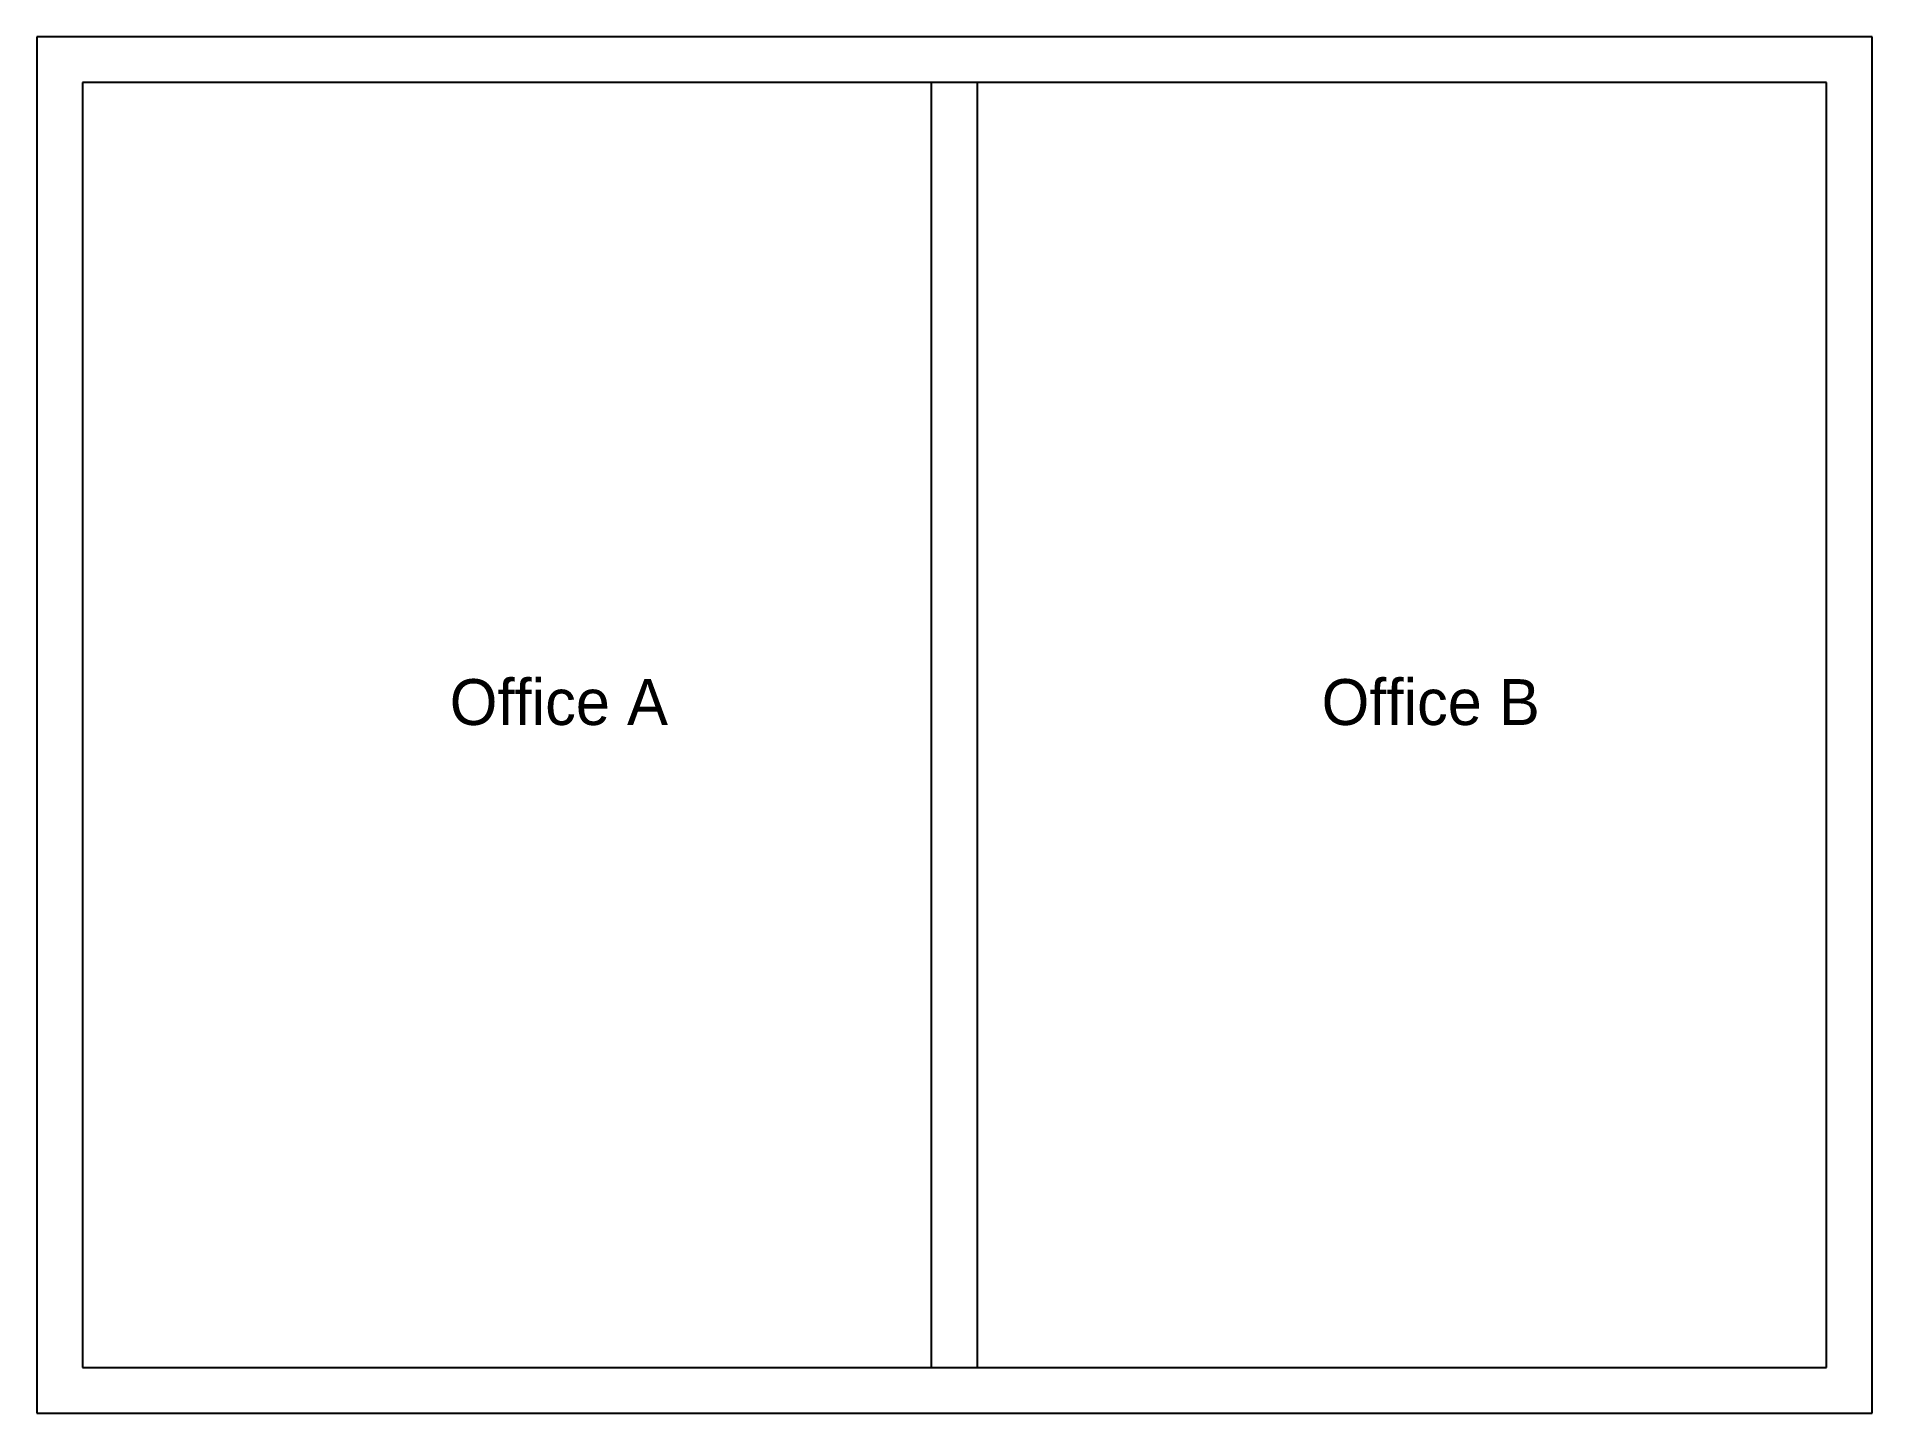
# Model space of a CAD drawing. Header units: millimetres. Extents: x 0 to 8000, y 0 to 6000.
import ezdxf

# ---------------------------------------------------------------- set-up
doc = ezdxf.new("R2010")
doc.units = ezdxf.units.MM

msp = doc.modelspace()

# ---------------------------------------------------------------- linework, layer by layer
at = {"layer": 'WALL'}
for p, q in [((8000, 6000), (0, 6000)), ((0, 6000), (0, 0)), ((8000, 0), (8000, 6000)), ((7800, 5800), (200, 5800)), ((200, 5800), (200, 200)), ((3900, 200), (3900, 5800)), ((4100, 200), (4100, 5800)), ((7800, 200), (7800, 5800)), ((200, 200), (7800, 200)), ((0, 0), (8000, 0))]:
    msp.add_line(p, q, dxfattribs=at)

# ---------------------------------------------------------------- texts
at = {"layer": 'ROOM'}
for s, p in [('Office A', (1800, 3000)), ('Office B', (5600, 3000))]:
    msp.add_text(s, height=200, dxfattribs=at).set_placement(p)

doc.saveas('drawing.dxf')
